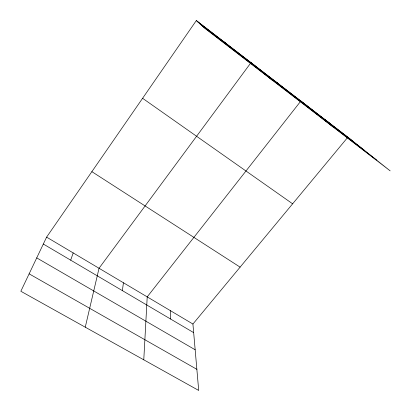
<?xml version="1.0" encoding="UTF-8"?>
<svg xmlns="http://www.w3.org/2000/svg" width="411" height="411" viewBox="0 0 411 411"><rect width="100%" height="100%" fill="white"/><g stroke="black" fill="none" stroke-linecap="round" stroke-linejoin="round"><path stroke-width="0.62" d="M143.778 359.82L147.21 296.886L300.873 101.019L333.516 127.292M122.36 290.613L123.444 282.768M85.262 327.187L99.036 268.27L251.003 62.631L272.555 80.412M70.687 260.163L73.194 252.919M46.607 237.132L20.838 291.26L198.703 390.45L192.923 324.032L347.87 137.197L390.162 170.858L204.688 28.215L196.335 20.55L46.607 237.132L192.923 324.032M29.13 273.839L196.864 369.325M36.723 257.887L195.163 349.771M43.319 244.036L193.673 332.633M91.869 171.659L240.106 267.14M142.591 98.291L292.627 203.81M196.335 20.55L347.87 137.197M197.372 21.5L353.229 141.461M199.479 23.437L364.007 150.041M201.945 25.698L376.476 159.966M324.716 119.37L329.468 123.172M276.31 82.113L279.737 84.897M224.103 41.927L225.999 43.535M170.365 310.634L170.534 318.998"/></g></svg>
